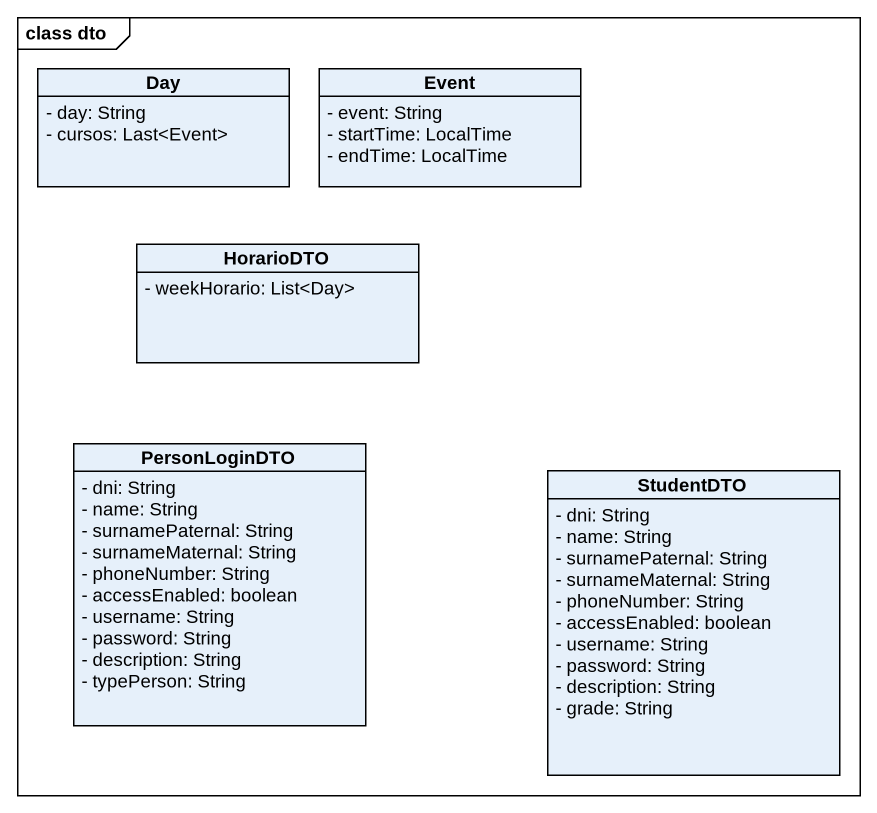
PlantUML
@startuml
mainframe class dto
hide circle
hide empty members
skinparam classAttributeIconSize 0
class Day {
  - day: String
  - cursos: Last<Event>
}
class Event {
  - event: String
  - startTime: LocalTime
  - endTime: LocalTime
}
class HorarioDTO {
  - weekHorario: List<Day>
}
class PersonLoginDTO {
  - dni: String
  - name: String
  - surnamePaternal: String
  - surnameMaternal: String
  - phoneNumber: String
  - accessEnabled: boolean
  - username: String
  - password: String
  - description: String
  - typePerson: String
}
class StudentDTO {
  - dni: String
  - name: String
  - surnamePaternal: String
  - surnameMaternal: String
  - phoneNumber: String
  - accessEnabled: boolean
  - username: String
  - password: String
  - description: String
  - grade: String
}
@enduml
